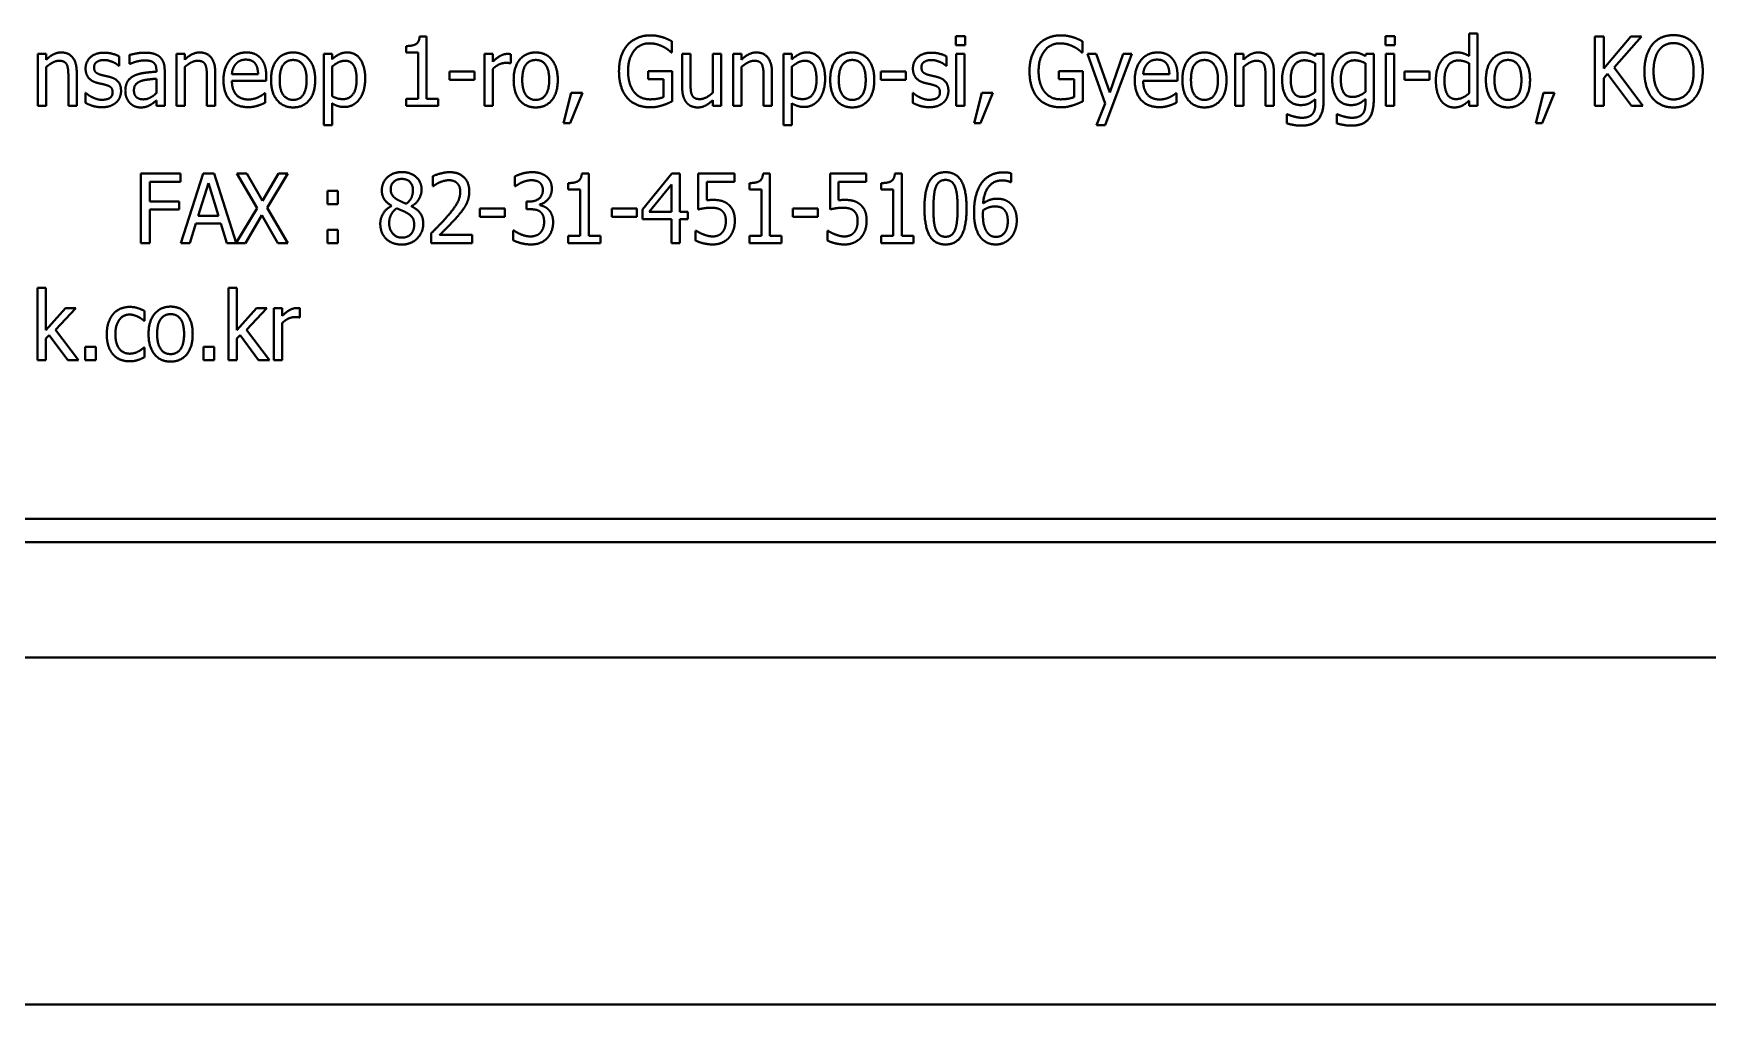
# Model space of a CAD drawing. Header units: millimetres. Extents: x 9486 to 14955, y -5687 to 1872.
# Drawn here: x 12557.5 to 12629.9, y -4830.3 to -4788.3 of the extents above; entities that cross this region are included whole.
import ezdxf

# ---------------------------------------------------------------- set-up
doc = ezdxf.new("R2010")
doc.units = ezdxf.units.MM
doc.layers.add('가시적인 것(ISO)', color=3, linetype='Continuous', lineweight=40)

# ---------------------------------------------------------------- blocks, each defined once
blk = doc.blocks.new('A$C74B527A4')
at = {"layer": '가시적인 것(ISO)'}
for p, q in [((-6.004, -513.832), (-5.707, -513.832)), ((-5.707, -513.832), (-5.707, -516.535)), ((4.907, -514.046), (4.907, -514.527)), ((17.186, -514.216), (17.186, -513.822)), ((17.186, -513.822), (17.595, -513.822)), ((17.595, -513.822), (17.595, -514.216)), ((22.664, -514.046), (22.664, -514.527)), ((35.767, -514.216), (35.767, -513.822)), ((35.767, -513.822), (36.176, -513.822)), ((36.176, -513.822), (36.176, -514.216)), ((39.385, -514.68), (39.385, -513.708)), ((39.385, -513.708), (39.745, -513.708)), ((39.745, -513.708), (39.745, -516.841)), ((44.833, -516.841), (44.833, -513.841)), ((44.833, -513.841), (45.212, -513.841)), ((45.212, -515.222), (46.379, -513.841)), ((45.212, -513.841), (45.212, -515.222)), ((46.841, -513.841), (45.662, -515.181)), ((46.379, -513.841), (46.841, -513.841)), ((-22.519, -514.59), (-22.159, -514.59)), ((-22.519, -516.841), (-22.519, -514.59)), ((-22.159, -514.59), (-22.159, -514.841)), ((-18.998, -514.7), (-18.998, -515.106)), ((-18.561, -515.025), (-18.561, -514.639)), ((-16.528, -514.59), (-16.169, -514.59)), ((-16.528, -516.841), (-16.528, -514.59)), ((-16.169, -514.59), (-16.169, -514.841)), ((-10.154, -514.59), (-9.794, -514.59)), ((-10.154, -517.67), (-10.154, -514.59)), ((-9.794, -514.59), (-9.794, -514.826)), ((-6.592, -514.525), (-6.592, -514.25)), ((-6.075, -514.525), (-6.592, -514.525)), ((-6.075, -516.535), (-6.075, -514.525)), ((-3.201, -514.59), (-2.841, -514.59)), ((-3.201, -516.841), (-3.201, -514.59)), ((-2.841, -514.59), (-2.841, -514.926)), ((-2.068, -514.602), (-2.068, -514.996)), ((4.907, -514.527), (4.875, -514.527)), ((5.352, -516.051), (5.352, -514.59)), ((5.352, -514.59), (5.712, -514.59)), ((5.712, -514.59), (5.712, -515.874)), ((6.672, -516.273), (6.672, -514.59)), ((6.672, -514.59), (7.032, -514.59)), ((7.032, -514.59), (7.032, -516.841)), ((7.552, -516.841), (7.552, -514.59)), ((7.552, -514.59), (7.912, -514.59)), ((7.912, -514.59), (7.912, -514.841)), ((9.737, -517.67), (9.737, -514.59)), ((9.737, -514.59), (10.097, -514.59)), ((10.097, -514.59), (10.097, -514.826)), ((16.788, -514.7), (16.788, -515.106)), ((17.595, -514.216), (17.186, -514.216)), ((17.208, -516.841), (17.208, -514.59)), ((17.208, -514.59), (17.568, -514.59)), ((17.568, -514.59), (17.568, -516.841)), ((22.664, -514.527), (22.632, -514.527)), ((23.651, -516.73), (22.875, -514.59)), ((22.875, -514.59), (23.264, -514.59)), ((23.264, -514.59), (23.845, -516.256)), ((24.803, -514.59), (23.653, -517.67)), ((23.845, -516.256), (24.426, -514.59)), ((24.426, -514.59), (24.803, -514.59)), ((29.264, -516.841), (29.264, -514.59)), ((29.264, -514.59), (29.624, -514.59)), ((29.624, -514.59), (29.624, -514.841)), ((32.736, -514.685), (32.758, -514.59)), ((32.758, -514.59), (33.096, -514.59)), ((33.096, -514.59), (33.096, -516.584)), ((34.902, -514.685), (34.924, -514.59)), ((34.924, -514.59), (35.262, -514.59)), ((35.262, -514.59), (35.262, -516.584)), ((36.176, -514.216), (35.767, -514.216)), ((35.789, -516.841), (35.789, -514.59)), ((35.789, -514.59), (36.149, -514.59)), ((36.149, -514.59), (36.149, -516.841)), ((-22.159, -515.159), (-22.159, -516.841)), ((-20.839, -515.38), (-20.839, -516.841)), ((-18.998, -515.106), (-19.018, -515.106)), ((-18.539, -515.025), (-18.561, -515.025)), ((-17.394, -515.361), (-17.394, -515.288)), ((-17.034, -515.303), (-17.034, -516.841)), ((-16.169, -515.159), (-16.169, -516.841)), ((-14.848, -515.38), (-14.848, -516.841)), ((-14.126, -515.465), (-12.994, -515.465)), ((-12.643, -515.548), (-12.643, -515.755)), ((-9.794, -515.142), (-9.794, -516.421)), ((-4.711, -515.711), (-4.711, -515.346)), ((-4.711, -515.346), (-3.631, -515.346)), ((-3.631, -515.346), (-3.631, -515.711)), ((-2.841, -515.244), (-2.841, -516.841)), ((-2.068, -514.996), (-2.088, -514.996)), ((3.886, -515.682), (3.886, -515.332)), ((3.886, -515.332), (4.919, -515.332)), ((4.919, -515.332), (4.919, -516.642)), ((7.912, -515.159), (7.912, -516.841)), ((9.232, -515.38), (9.232, -516.841)), ((10.097, -515.142), (10.097, -516.421)), ((13.943, -515.711), (13.943, -515.346)), ((13.943, -515.346), (15.023, -515.346)), ((15.023, -515.346), (15.023, -515.711)), ((16.788, -515.106), (16.768, -515.106)), ((21.643, -515.682), (21.643, -515.332)), ((21.643, -515.332), (22.676, -515.332)), ((22.676, -515.332), (22.676, -516.642)), ((25.292, -515.465), (26.425, -515.465)), ((26.775, -515.548), (26.775, -515.755)), ((29.624, -515.159), (29.624, -516.841)), ((30.944, -515.38), (30.944, -516.841)), ((32.736, -516.231), (32.736, -514.994)), ((34.902, -516.231), (34.902, -514.994)), ((36.589, -515.711), (36.589, -515.346)), ((36.589, -515.346), (37.669, -515.346)), ((37.669, -515.346), (37.669, -515.711)), ((39.385, -516.294), (39.385, -514.994)), ((45.38, -515.446), (45.212, -515.643)), ((46.418, -516.841), (45.38, -515.446)), ((45.662, -515.181), (46.909, -516.841)), ((-21.199, -516.841), (-21.199, -515.558)), ((-20.464, -516.705), (-20.464, -516.28)), ((-20.464, -516.28), (-20.445, -516.28)), ((-17.394, -516.287), (-17.394, -515.662)), ((-15.208, -516.841), (-15.208, -515.558)), ((-12.643, -515.755), (-14.126, -515.755)), ((-3.631, -515.711), (-4.711, -515.711)), ((0.22, -517.588), (0.555, -516.268)), ((1.034, -516.268), (0.499, -517.588)), ((0.555, -516.268), (1.034, -516.268)), ((4.545, -515.682), (3.886, -515.682)), ((4.545, -516.457), (4.545, -515.682)), ((8.872, -516.841), (8.872, -515.558)), ((15.023, -515.711), (13.943, -515.711)), ((15.322, -516.705), (15.322, -516.28)), ((15.322, -516.28), (15.341, -516.28)), ((17.977, -517.588), (18.312, -516.268)), ((18.791, -516.268), (18.256, -517.588)), ((18.312, -516.268), (18.791, -516.268)), ((22.301, -515.682), (21.643, -515.682)), ((22.301, -516.457), (22.301, -515.682)), ((26.775, -515.755), (25.292, -515.755)), ((30.584, -516.841), (30.584, -515.558)), ((37.669, -515.711), (36.589, -515.711)), ((42.273, -517.588), (42.609, -516.268)), ((43.088, -516.268), (42.553, -517.588)), ((42.609, -516.268), (43.088, -516.268)), ((45.212, -515.643), (45.212, -516.841)), ((-22.159, -516.841), (-22.519, -516.841)), ((-20.839, -516.841), (-21.199, -516.841)), ((-17.394, -516.841), (-17.394, -516.603)), ((-17.034, -516.841), (-17.394, -516.841)), ((-16.169, -516.841), (-16.528, -516.841)), ((-14.848, -516.841), (-15.208, -516.841)), ((-12.707, -516.29), (-12.685, -516.29)), ((-12.685, -516.29), (-12.685, -516.703)), ((-9.794, -516.727), (-9.794, -517.67)), ((-6.592, -516.841), (-6.592, -516.535)), ((-6.592, -516.535), (-6.075, -516.535)), ((-5.202, -516.841), (-6.592, -516.841)), ((-5.707, -516.535), (-5.202, -516.535)), ((-5.202, -516.535), (-5.202, -516.841)), ((-2.841, -516.841), (-3.201, -516.841)), ((6.672, -516.841), (6.672, -516.593)), ((7.032, -516.841), (6.672, -516.841)), ((7.912, -516.841), (7.552, -516.841)), ((9.232, -516.841), (8.872, -516.841)), ((10.097, -516.727), (10.097, -517.67)), ((17.568, -516.841), (17.208, -516.841)), ((23.269, -517.67), (23.651, -516.73)), ((26.712, -516.29), (26.733, -516.29)), ((26.733, -516.29), (26.733, -516.703)), ((29.624, -516.841), (29.264, -516.841)), ((30.944, -516.841), (30.584, -516.841)), ((32.736, -516.739), (32.736, -516.542)), ((34.902, -516.739), (34.902, -516.542)), ((36.149, -516.841), (35.789, -516.841)), ((39.385, -516.841), (39.385, -516.613)), ((39.745, -516.841), (39.385, -516.841)), ((45.212, -516.841), (44.833, -516.841)), ((46.909, -516.841), (46.418, -516.841)), ((-9.794, -517.67), (-10.154, -517.67)), ((0.499, -517.588), (0.22, -517.588)), ((10.097, -517.67), (9.737, -517.67)), ((18.256, -517.588), (17.977, -517.588)), ((23.653, -517.67), (23.269, -517.67)), ((31.506, -517.595), (31.506, -517.201)), ((31.506, -517.201), (31.525, -517.201)), ((33.672, -517.595), (33.672, -517.201)), ((33.672, -517.201), (33.691, -517.201)), ((42.553, -517.588), (42.273, -517.588)), ((-18.062, -522.768), (-18.062, -519.768)), ((-18.062, -519.768), (-16.356, -519.768)), ((-16.356, -519.768), (-16.356, -520.123)), ((-16.329, -522.768), (-15.369, -519.768)), ((-15.369, -519.768), (-14.9, -519.768)), ((-14.9, -519.768), (-13.942, -522.76)), ((-13.037, -521.268), (-13.92, -519.768)), ((-13.92, -519.768), (-13.487, -519.768)), ((-13.487, -519.768), (-12.806, -520.947)), ((-12.806, -520.947), (-12.111, -519.768)), ((-11.703, -519.768), (-12.595, -521.249)), ((-12.111, -519.768), (-11.703, -519.768)), ((-5.442, -520.313), (-5.442, -519.885)), ((-1.886, -520.315), (-1.886, -519.89)), ((1.01, -519.758), (1.306, -519.758)), ((1.306, -519.758), (1.306, -522.462)), ((3.628, -521.314), (4.902, -519.768)), ((4.902, -519.768), (5.254, -519.768)), ((5.254, -519.768), (5.254, -521.414)), ((6.047, -521.314), (6.047, -519.768)), ((6.047, -519.768), (7.61, -519.768)), ((7.61, -519.768), (7.61, -520.121)), ((8.85, -519.758), (9.147, -519.758)), ((9.147, -519.758), (9.147, -522.462)), ((11.748, -521.314), (11.748, -519.768)), ((11.748, -519.768), (13.311, -519.768)), ((13.311, -519.768), (13.311, -520.121)), ((14.551, -519.758), (14.848, -519.758)), ((14.848, -519.758), (14.848, -522.462)), ((19.574, -519.753), (19.574, -520.14)), ((-16.356, -520.123), (-17.683, -520.123)), ((-17.683, -520.123), (-17.683, -520.969)), ((-15.145, -520.176), (-15.583, -521.589)), ((-14.705, -521.589), (-15.145, -520.176)), ((-9.996, -521.091), (-9.996, -520.517)), ((-9.996, -520.517), (-9.539, -520.517)), ((-9.539, -520.517), (-9.539, -521.091)), ((-5.421, -520.313), (-5.442, -520.313)), ((-1.864, -520.315), (-1.886, -520.315)), ((0.421, -520.451), (0.421, -520.176)), ((0.939, -520.451), (0.421, -520.451)), ((0.939, -522.462), (0.939, -520.451)), ((4.887, -520.242), (3.927, -521.414)), ((4.887, -521.414), (4.887, -520.242)), ((7.61, -520.121), (6.414, -520.121)), ((6.414, -520.121), (6.414, -520.92)), ((8.262, -520.451), (8.262, -520.176)), ((8.78, -520.451), (8.262, -520.451)), ((8.78, -522.462), (8.78, -520.451)), ((13.311, -520.121), (12.115, -520.121)), ((12.115, -520.121), (12.115, -520.92)), ((13.963, -520.451), (13.963, -520.176)), ((14.481, -520.451), (13.963, -520.451)), ((14.481, -522.462), (14.481, -520.451)), ((19.574, -520.14), (19.557, -520.14)), ((-17.683, -520.969), (-16.412, -520.969)), ((-16.412, -521.324), (-17.683, -521.324)), ((-17.683, -521.324), (-17.683, -522.768)), ((-16.412, -520.969), (-16.412, -521.324)), ((-13.942, -522.76), (-13.037, -521.268)), ((-12.595, -521.249), (-11.703, -522.768)), ((-9.539, -521.091), (-9.996, -521.091)), ((-7.227, -521.166), (-7.227, -521.154)), ((-6.357, -521.171), (-6.357, -521.183)), ((-3.398, -521.638), (-3.398, -521.273)), ((-3.398, -521.273), (-2.318, -521.273)), ((-2.318, -521.273), (-2.318, -521.638)), ((-1.382, -521.307), (-1.382, -520.974)), ((-1.382, -520.974), (-1.256, -520.974)), ((-1.22, -521.307), (-1.382, -521.307)), ((-0.814, -521.1), (-0.814, -521.129)), ((2.303, -521.638), (2.303, -521.273)), ((2.303, -521.273), (3.382, -521.273)), ((3.382, -521.273), (3.382, -521.638)), ((3.628, -521.737), (3.628, -521.314)), ((10.143, -521.638), (10.143, -521.273)), ((10.143, -521.273), (11.223, -521.273)), ((11.223, -521.273), (11.223, -521.638)), ((-15.687, -521.929), (-15.945, -522.768)), ((-14.598, -521.929), (-15.687, -521.929)), ((-15.583, -521.589), (-14.705, -521.589)), ((-14.34, -522.768), (-14.598, -521.929)), ((-12.831, -521.57), (-13.538, -522.768)), ((-12.135, -522.768), (-12.831, -521.57)), ((-2.318, -521.638), (-3.398, -521.638)), ((3.382, -521.638), (2.303, -521.638)), ((4.887, -521.737), (3.628, -521.737)), ((3.927, -521.414), (4.887, -521.414)), ((4.887, -522.768), (4.887, -521.737)), ((5.254, -521.414), (5.592, -521.414)), ((5.592, -521.737), (5.254, -521.737)), ((5.254, -521.737), (5.254, -522.768)), ((5.592, -521.414), (5.592, -521.737)), ((11.223, -521.638), (10.143, -521.638)), ((-17.683, -522.768), (-18.062, -522.768)), ((-15.945, -522.768), (-16.329, -522.768)), ((-13.538, -522.768), (-14.34, -522.768)), ((-11.703, -522.768), (-12.135, -522.768)), ((-9.996, -522.768), (-9.996, -522.194)), ((-9.996, -522.194), (-9.539, -522.194)), ((-9.539, -522.768), (-9.996, -522.768)), ((-9.539, -522.194), (-9.539, -522.768)), ((-5.501, -522.768), (-5.501, -522.343)), ((-3.741, -522.768), (-5.501, -522.768)), ((-5.143, -522.42), (-3.741, -522.42)), ((-3.741, -522.42), (-3.741, -522.768)), ((-1.964, -522.221), (-1.937, -522.221)), ((-1.964, -522.647), (-1.964, -522.221)), ((0.421, -522.768), (0.421, -522.462)), ((0.421, -522.462), (0.939, -522.462)), ((1.812, -522.768), (0.421, -522.768)), ((1.306, -522.462), (1.812, -522.462)), ((1.812, -522.462), (1.812, -522.768)), ((5.254, -522.768), (4.887, -522.768)), ((5.93, -522.661), (5.93, -522.236)), ((5.93, -522.236), (5.957, -522.236)), ((8.262, -522.768), (8.262, -522.462)), ((8.262, -522.462), (8.78, -522.462)), ((9.652, -522.768), (8.262, -522.768)), ((9.147, -522.462), (9.652, -522.462)), ((9.652, -522.462), (9.652, -522.768)), ((11.631, -522.661), (11.631, -522.236)), ((11.631, -522.236), (11.658, -522.236)), ((13.963, -522.768), (13.963, -522.462)), ((13.963, -522.462), (14.481, -522.462)), ((15.353, -522.768), (13.963, -522.768)), ((14.848, -522.462), (15.353, -522.462)), ((15.353, -522.462), (15.353, -522.768)), ((-22.528, -527.834), (-22.528, -524.7)), ((-22.528, -524.7), (-22.169, -524.7)), ((-22.169, -524.7), (-22.169, -526.533)), ((-14.267, -527.834), (-14.267, -524.7)), ((-14.267, -524.7), (-13.908, -524.7)), ((-13.908, -524.7), (-13.908, -526.533)), ((-22.169, -526.533), (-21.323, -525.582)), ((-20.875, -525.582), (-21.753, -526.523)), ((-21.323, -525.582), (-20.875, -525.582)), ((-13.908, -526.533), (-13.062, -525.582)), ((-12.614, -525.582), (-13.492, -526.523)), ((-13.062, -525.582), (-12.614, -525.582)), ((-12.315, -527.834), (-12.315, -525.582)), ((-12.315, -525.582), (-11.955, -525.582)), ((-11.955, -525.582), (-11.955, -525.918)), ((-11.182, -525.595), (-11.182, -525.988)), ((-17.909, -526.129), (-17.931, -526.129)), ((-17.909, -525.704), (-17.909, -526.129)), ((-11.955, -526.236), (-11.955, -527.834)), ((-11.182, -525.988), (-11.202, -525.988)), ((-22.028, -526.747), (-22.169, -526.893)), ((-22.169, -526.893), (-22.169, -527.834)), ((-21.23, -527.834), (-22.028, -526.747)), ((-21.753, -526.523), (-20.756, -527.834)), ((-13.767, -526.747), (-13.908, -526.893)), ((-13.908, -526.893), (-13.908, -527.834)), ((-12.969, -527.834), (-13.767, -526.747)), ((-13.492, -526.523), (-12.495, -527.834)), ((-22.169, -527.834), (-22.528, -527.834)), ((-20.756, -527.834), (-21.23, -527.834)), ((-20.472, -527.834), (-20.472, -527.26)), ((-20.472, -527.26), (-20.015, -527.26)), ((-20.015, -527.834), (-20.472, -527.834)), ((-20.015, -527.26), (-20.015, -527.834)), ((-17.931, -527.282), (-17.909, -527.282)), ((-17.909, -527.282), (-17.909, -527.707)), ((-15.349, -527.834), (-15.349, -527.26)), ((-15.349, -527.26), (-14.892, -527.26)), ((-14.892, -527.834), (-15.349, -527.834)), ((-14.892, -527.26), (-14.892, -527.834)), ((-13.908, -527.834), (-14.267, -527.834)), ((-12.495, -527.834), (-12.969, -527.834)), ((-11.955, -527.834), (-12.315, -527.834)), ((69.084, -534.7), (-69.084, -534.7)), ((-70, -535.7), (70, -535.7)), ((80, -540.7), (-80, -540.7)), ((200, -555.7), (-200, -555.7))]:
    blk.add_line(p, q, dxfattribs=at)
for points in [[(-6.592, -514.25), (-6.298, -514.25), (-6.021, -514.075), (-6.004, -513.832)], [(2.989, -514.199), (3.164, -514.002), (3.672, -513.788), (3.976, -513.788)], [(3.976, -513.788), (4.119, -513.788), (4.382, -513.832), (4.503, -513.871)], [(4.503, -513.871), (4.598, -513.9), (4.834, -514.007), (4.907, -514.046)], [(20.746, -514.199), (20.921, -514.002), (21.429, -513.788), (21.733, -513.788)], [(21.733, -513.788), (21.876, -513.788), (22.139, -513.832), (22.26, -513.871)], [(22.26, -513.871), (22.355, -513.9), (22.591, -514.007), (22.664, -514.046)], [(47.315, -514.184), (47.481, -513.985), (47.945, -513.778), (48.232, -513.778)], [(48.232, -513.778), (48.524, -513.778), (48.99, -513.992), (49.151, -514.184)], [(-22.159, -514.841), (-21.998, -514.687), (-21.685, -514.527), (-21.51, -514.527)], [(-21.51, -514.527), (-21.194, -514.527), (-20.839, -514.965), (-20.839, -515.38)], [(-20.455, -515.222), (-20.455, -514.918), (-20.019, -514.537), (-19.657, -514.537)], [(-19.657, -514.537), (-19.48, -514.537), (-19.12, -514.629), (-18.998, -514.7)], [(-18.561, -514.639), (-18.461, -514.61), (-18.089, -514.537), (-17.909, -514.537)], [(-17.909, -514.537), (-17.688, -514.537), (-17.387, -514.61), (-17.265, -514.704)], [(-17.265, -514.704), (-17.148, -514.797), (-17.034, -515.091), (-17.034, -515.303)], [(-16.169, -514.841), (-16.008, -514.687), (-15.694, -514.527), (-15.519, -514.527)], [(-15.519, -514.527), (-15.203, -514.527), (-14.848, -514.965), (-14.848, -515.38)], [(-14.491, -515.728), (-14.491, -515.179), (-13.944, -514.527), (-13.502, -514.527)], [(-13.502, -514.527), (-13.302, -514.527), (-12.996, -514.649), (-12.882, -514.777)], [(-12.882, -514.777), (-12.765, -514.906), (-12.643, -515.278), (-12.643, -515.548)], [(-12.432, -515.716), (-12.432, -515.152), (-11.907, -514.527), (-11.476, -514.527)], [(-11.476, -514.527), (-11.044, -514.527), (-10.523, -515.149), (-10.523, -515.716)], [(-9.794, -514.826), (-9.66, -514.697), (-9.332, -514.527), (-9.14, -514.527)], [(-9.14, -514.527), (-8.771, -514.527), (-8.36, -515.14), (-8.36, -515.655)], [(-2.841, -514.926), (-2.644, -514.741), (-2.35, -514.59), (-2.214, -514.59)], [(-2.214, -514.59), (-2.158, -514.59), (-2.102, -514.595), (-2.068, -514.602)], [(-1.939, -515.716), (-1.939, -515.152), (-1.414, -514.527), (-0.984, -514.527)], [(-0.984, -514.527), (-0.551, -514.527), (-0.031, -515.149), (-0.031, -515.716)], [(2.617, -515.339), (2.617, -514.977), (2.809, -514.403), (2.989, -514.199)], [(3.93, -514.133), (3.519, -514.133), (3.011, -514.785), (3.011, -515.327)], [(4.515, -514.274), (4.399, -514.213), (4.102, -514.133), (3.93, -514.133)], [(4.875, -514.527), (4.805, -514.461), (4.652, -514.342), (4.515, -514.274)], [(7.912, -514.841), (8.072, -514.687), (8.386, -514.527), (8.561, -514.527)], [(8.561, -514.527), (8.877, -514.527), (9.232, -514.965), (9.232, -515.38)], [(10.097, -514.826), (10.231, -514.697), (10.559, -514.527), (10.751, -514.527)], [(10.751, -514.527), (11.121, -514.527), (11.532, -515.14), (11.532, -515.655)], [(11.753, -515.716), (11.753, -515.152), (12.278, -514.527), (12.708, -514.527)], [(12.708, -514.527), (13.141, -514.527), (13.661, -515.149), (13.661, -515.716)], [(15.331, -515.222), (15.331, -514.918), (15.767, -514.537), (16.129, -514.537)], [(16.129, -514.537), (16.306, -514.537), (16.666, -514.629), (16.788, -514.7)], [(20.374, -515.339), (20.374, -514.977), (20.566, -514.403), (20.746, -514.199)], [(21.686, -514.133), (21.276, -514.133), (20.767, -514.785), (20.767, -515.327)], [(22.272, -514.274), (22.156, -514.213), (21.859, -514.133), (21.686, -514.133)], [(22.632, -514.527), (22.562, -514.461), (22.408, -514.342), (22.272, -514.274)], [(24.927, -515.728), (24.927, -515.179), (25.474, -514.527), (25.917, -514.527)], [(25.917, -514.527), (26.116, -514.527), (26.422, -514.649), (26.536, -514.777)], [(26.536, -514.777), (26.653, -514.906), (26.775, -515.278), (26.775, -515.548)], [(26.986, -515.716), (26.986, -515.152), (27.511, -514.527), (27.942, -514.527)], [(27.942, -514.527), (28.374, -514.527), (28.895, -515.149), (28.895, -515.716)], [(29.624, -514.841), (29.784, -514.687), (30.098, -514.527), (30.273, -514.527)], [(30.273, -514.527), (30.589, -514.527), (30.944, -514.965), (30.944, -515.38)], [(31.301, -515.694), (31.301, -515.414), (31.45, -514.982), (31.576, -514.828)], [(31.576, -514.828), (31.698, -514.685), (32.028, -514.527), (32.203, -514.527)], [(32.203, -514.527), (32.371, -514.527), (32.614, -514.61), (32.736, -514.685)], [(33.468, -515.694), (33.468, -515.414), (33.616, -514.982), (33.742, -514.828)], [(33.742, -514.828), (33.864, -514.685), (34.194, -514.527), (34.37, -514.527)], [(34.37, -514.527), (34.537, -514.527), (34.78, -514.61), (34.902, -514.685)], [(38.225, -514.841), (38.342, -514.695), (38.673, -514.527), (38.855, -514.527)], [(38.855, -514.527), (39.015, -514.527), (39.254, -514.602), (39.385, -514.68)], [(40.114, -515.716), (40.114, -515.152), (40.639, -514.527), (41.07, -514.527)], [(41.07, -514.527), (41.502, -514.527), (42.023, -515.149), (42.023, -515.716)], [(46.972, -515.341), (46.972, -514.965), (47.15, -514.391), (47.315, -514.184)], [(47.6, -514.435), (47.488, -514.588), (47.366, -515.05), (47.366, -515.341)], [(48.234, -514.123), (48.028, -514.123), (47.719, -514.274), (47.6, -514.435)], [(48.866, -514.435), (48.752, -514.279), (48.434, -514.123), (48.234, -514.123)], [(49.1, -515.341), (49.1, -515.045), (48.978, -514.585), (48.866, -514.435)], [(49.151, -514.184), (49.314, -514.384), (49.494, -514.967), (49.494, -515.341)], [(-21.605, -514.887), (-21.738, -514.887), (-22.023, -515.038), (-22.159, -515.159)], [(-21.267, -515.055), (-21.31, -514.969), (-21.468, -514.887), (-21.605, -514.887)], [(-21.199, -515.558), (-21.199, -515.402), (-21.228, -515.135), (-21.267, -515.055)], [(-19.988, -515.832), (-20.233, -515.757), (-20.455, -515.446), (-20.455, -515.222)], [(-19.665, -514.855), (-19.842, -514.855), (-20.088, -515.013), (-20.088, -515.171)], [(-20.088, -515.171), (-20.088, -515.315), (-19.942, -515.453), (-19.781, -515.497)], [(-19.781, -515.497), (-19.701, -515.519), (-19.504, -515.563), (-19.397, -515.589)], [(-19.018, -515.106), (-19.154, -514.989), (-19.494, -514.855), (-19.665, -514.855)], [(-18.736, -516.19), (-18.736, -515.956), (-18.549, -515.626), (-18.347, -515.531)], [(-17.912, -514.872), (-18.036, -514.872), (-18.371, -514.95), (-18.539, -515.025)], [(-18.347, -515.531), (-18.167, -515.444), (-17.676, -515.378), (-17.394, -515.361)], [(-17.54, -514.948), (-17.608, -514.901), (-17.807, -514.872), (-17.912, -514.872)], [(-17.394, -515.288), (-17.394, -515.157), (-17.469, -514.994), (-17.54, -514.948)], [(-15.614, -514.887), (-15.748, -514.887), (-16.032, -515.038), (-16.169, -515.159)], [(-15.276, -515.055), (-15.32, -514.969), (-15.478, -514.887), (-15.614, -514.887)], [(-15.208, -515.558), (-15.208, -515.402), (-15.237, -515.135), (-15.276, -515.055)], [(-13.949, -515.016), (-14.032, -515.106), (-14.114, -515.322), (-14.126, -515.465)], [(-13.523, -514.838), (-13.667, -514.838), (-13.869, -514.928), (-13.949, -515.016)], [(-13.115, -515.013), (-13.178, -514.928), (-13.378, -514.838), (-13.523, -514.838)], [(-12.994, -515.465), (-12.998, -515.312), (-13.059, -515.089), (-13.115, -515.013)], [(-11.476, -514.853), (-11.756, -514.853), (-12.06, -515.278), (-12.06, -515.716)], [(-10.895, -515.716), (-10.895, -515.278), (-11.197, -514.853), (-11.476, -514.853)], [(-9.228, -514.887), (-9.381, -514.887), (-9.665, -515.03), (-9.794, -515.142)], [(-8.732, -515.699), (-8.732, -515.312), (-8.965, -514.887), (-9.228, -514.887)], [(-2.28, -514.979), (-2.425, -514.979), (-2.712, -515.113), (-2.841, -515.244)], [(-2.088, -514.996), (-2.126, -514.984), (-2.216, -514.979), (-2.28, -514.979)], [(-0.984, -514.853), (-1.263, -514.853), (-1.567, -515.278), (-1.567, -515.716)], [(-0.403, -515.716), (-0.403, -515.278), (-0.704, -514.853), (-0.984, -514.853)], [(2.989, -516.508), (2.809, -516.309), (2.617, -515.721), (2.617, -515.339)], [(3.011, -515.327), (3.011, -515.628), (3.144, -516.08), (3.271, -516.236)], [(8.466, -514.887), (8.332, -514.887), (8.048, -515.038), (7.912, -515.159)], [(8.804, -515.055), (8.76, -514.969), (8.602, -514.887), (8.466, -514.887)], [(8.872, -515.558), (8.872, -515.402), (8.843, -515.135), (8.804, -515.055)], [(10.664, -514.887), (10.511, -514.887), (10.226, -515.03), (10.097, -515.142)], [(11.16, -515.699), (11.16, -515.312), (10.926, -514.887), (10.664, -514.887)], [(12.708, -514.853), (12.429, -514.853), (12.125, -515.278), (12.125, -515.716)], [(13.289, -515.716), (13.289, -515.278), (12.988, -514.853), (12.708, -514.853)], [(15.798, -515.832), (15.553, -515.757), (15.331, -515.446), (15.331, -515.222)], [(16.122, -514.855), (15.944, -514.855), (15.699, -515.013), (15.699, -515.171)], [(15.699, -515.171), (15.699, -515.315), (15.844, -515.453), (16.005, -515.497)], [(16.005, -515.497), (16.085, -515.519), (16.282, -515.563), (16.389, -515.589)], [(16.768, -515.106), (16.632, -514.989), (16.292, -514.855), (16.122, -514.855)], [(20.746, -516.508), (20.566, -516.309), (20.374, -515.721), (20.374, -515.339)], [(20.767, -515.327), (20.767, -515.628), (20.901, -516.08), (21.028, -516.236)], [(25.469, -515.016), (25.387, -515.106), (25.304, -515.322), (25.292, -515.465)], [(25.895, -514.838), (25.751, -514.838), (25.549, -514.928), (25.469, -515.016)], [(26.303, -515.013), (26.24, -514.928), (26.041, -514.838), (25.895, -514.838)], [(26.425, -515.465), (26.42, -515.312), (26.359, -515.089), (26.303, -515.013)], [(27.942, -514.853), (27.662, -514.853), (27.358, -515.278), (27.358, -515.716)], [(28.523, -515.716), (28.523, -515.278), (28.221, -514.853), (27.942, -514.853)], [(30.178, -514.887), (30.045, -514.887), (29.76, -515.038), (29.624, -515.159)], [(30.516, -515.055), (30.472, -514.969), (30.314, -514.887), (30.178, -514.887)], [(30.584, -515.558), (30.584, -515.402), (30.555, -515.135), (30.516, -515.055)], [(32.262, -514.867), (31.987, -514.867), (31.673, -515.29), (31.673, -515.687)], [(32.736, -514.994), (32.602, -514.926), (32.374, -514.867), (32.262, -514.867)], [(34.428, -514.867), (34.153, -514.867), (33.84, -515.29), (33.84, -515.687)], [(34.902, -514.994), (34.768, -514.926), (34.54, -514.867), (34.428, -514.867)], [(37.951, -515.733), (37.951, -515.436), (38.096, -515.003), (38.225, -514.841)], [(38.913, -514.875), (38.636, -514.875), (38.323, -515.312), (38.323, -515.726)], [(39.385, -514.994), (39.251, -514.926), (39.037, -514.875), (38.913, -514.875)], [(41.07, -514.853), (40.79, -514.853), (40.486, -515.278), (40.486, -515.716)], [(41.651, -515.716), (41.651, -515.278), (41.349, -514.853), (41.07, -514.853)], [(47.313, -516.496), (47.147, -516.297), (46.972, -515.711), (46.972, -515.341)], [(47.366, -515.341), (47.366, -515.932), (47.838, -516.559), (48.234, -516.559)], [(48.234, -516.559), (48.63, -516.559), (49.1, -515.932), (49.1, -515.341)], [(49.494, -515.341), (49.494, -515.706), (49.318, -516.297), (49.151, -516.496)], [(-20.445, -516.28), (-20.399, -516.319), (-20.275, -516.411), (-20.173, -516.462)], [(-19.604, -515.925), (-19.672, -515.905), (-19.895, -515.859), (-19.988, -515.832)], [(-19.288, -516.243), (-19.288, -516.107), (-19.426, -515.971), (-19.604, -515.925)], [(-19.414, -516.501), (-19.346, -516.455), (-19.288, -516.35), (-19.288, -516.243)], [(-19.397, -515.589), (-19.159, -515.653), (-18.921, -515.942), (-18.921, -516.192)], [(-18.921, -516.192), (-18.921, -516.338), (-19.03, -516.596), (-19.135, -516.691)], [(-18.546, -516.705), (-18.634, -516.613), (-18.736, -516.341), (-18.736, -516.19)], [(-18.033, -515.755), (-18.177, -515.801), (-18.364, -515.993), (-18.364, -516.163)], [(-18.364, -516.163), (-18.364, -516.358), (-18.157, -516.555), (-17.958, -516.555)], [(-17.394, -515.662), (-17.523, -515.674), (-17.914, -515.716), (-18.033, -515.755)], [(-13.417, -516.892), (-13.927, -516.892), (-14.491, -516.287), (-14.491, -515.728)], [(-14.126, -515.755), (-14.126, -516.146), (-13.752, -516.562), (-13.419, -516.562)], [(-11.476, -516.905), (-11.921, -516.905), (-12.432, -516.265), (-12.432, -515.716)], [(-12.06, -515.716), (-12.06, -516.141), (-11.756, -516.579), (-11.476, -516.579)], [(-10.523, -515.716), (-10.523, -516.285), (-11.044, -516.905), (-11.476, -516.905)], [(-11.476, -516.579), (-11.199, -516.579), (-10.895, -516.149), (-10.895, -515.716)], [(-9.323, -516.545), (-9.043, -516.545), (-8.732, -516.112), (-8.732, -515.699)], [(-8.36, -515.655), (-8.36, -516.219), (-8.87, -516.885), (-9.262, -516.885)], [(-0.984, -516.905), (-1.429, -516.905), (-1.939, -516.265), (-1.939, -515.716)], [(-1.567, -515.716), (-1.567, -516.141), (-1.263, -516.579), (-0.984, -516.579)], [(-0.031, -515.716), (-0.031, -516.285), (-0.551, -516.905), (-0.984, -516.905)], [(-0.984, -516.579), (-0.707, -516.579), (-0.403, -516.149), (-0.403, -515.716)], [(3.271, -516.236), (3.395, -516.392), (3.74, -516.555), (3.956, -516.555)], [(5.544, -516.703), (5.454, -516.598), (5.352, -516.28), (5.352, -516.051)], [(5.712, -515.874), (5.712, -516.054), (5.736, -516.29), (5.78, -516.377)], [(6.118, -516.545), (6.249, -516.545), (6.548, -516.387), (6.672, -516.273)], [(10.569, -516.545), (10.848, -516.545), (11.16, -516.112), (11.16, -515.699)], [(11.532, -515.655), (11.532, -516.219), (11.021, -516.885), (10.63, -516.885)], [(12.708, -516.905), (12.263, -516.905), (11.753, -516.265), (11.753, -515.716)], [(12.125, -515.716), (12.125, -516.141), (12.429, -516.579), (12.708, -516.579)], [(13.661, -515.716), (13.661, -516.285), (13.141, -516.905), (12.708, -516.905)], [(12.708, -516.579), (12.985, -516.579), (13.289, -516.149), (13.289, -515.716)], [(15.341, -516.28), (15.387, -516.319), (15.511, -516.411), (15.613, -516.462)], [(16.182, -515.925), (16.114, -515.905), (15.891, -515.859), (15.798, -515.832)], [(16.498, -516.243), (16.498, -516.107), (16.36, -515.971), (16.182, -515.925)], [(16.372, -516.501), (16.44, -516.455), (16.498, -516.35), (16.498, -516.243)], [(16.389, -515.589), (16.627, -515.653), (16.865, -515.942), (16.865, -516.192)], [(16.865, -516.192), (16.865, -516.338), (16.756, -516.596), (16.652, -516.691)], [(21.028, -516.236), (21.152, -516.392), (21.497, -516.555), (21.713, -516.555)], [(26.002, -516.892), (25.491, -516.892), (24.927, -516.287), (24.927, -515.728)], [(25.292, -515.755), (25.292, -516.146), (25.666, -516.562), (25.999, -516.562)], [(27.942, -516.905), (27.497, -516.905), (26.986, -516.265), (26.986, -515.716)], [(27.358, -515.716), (27.358, -516.141), (27.662, -516.579), (27.942, -516.579)], [(28.895, -515.716), (28.895, -516.285), (28.374, -516.905), (27.942, -516.905)], [(27.942, -516.579), (28.219, -516.579), (28.523, -516.149), (28.523, -515.716)], [(32.099, -516.803), (31.734, -516.803), (31.301, -516.231), (31.301, -515.694)], [(31.673, -515.687), (31.673, -516.061), (31.912, -516.452), (32.182, -516.452)], [(32.182, -516.452), (32.32, -516.452), (32.617, -516.336), (32.736, -516.231)], [(34.265, -516.803), (33.9, -516.803), (33.468, -516.231), (33.468, -515.694)], [(33.84, -515.687), (33.84, -516.061), (34.078, -516.452), (34.348, -516.452)], [(34.348, -516.452), (34.486, -516.452), (34.783, -516.336), (34.902, -516.231)], [(38.172, -516.603), (38.065, -516.455), (37.951, -516.017), (37.951, -515.733)], [(38.323, -515.726), (38.323, -516.124), (38.563, -516.545), (38.831, -516.545)], [(41.07, -516.905), (40.625, -516.905), (40.114, -516.265), (40.114, -515.716)], [(40.486, -515.716), (40.486, -516.141), (40.79, -516.579), (41.07, -516.579)], [(42.023, -515.716), (42.023, -516.285), (41.502, -516.905), (41.07, -516.905)], [(41.07, -516.579), (41.347, -516.579), (41.651, -516.149), (41.651, -515.716)], [(-19.754, -516.895), (-19.968, -516.895), (-20.343, -516.773), (-20.464, -516.705)], [(-20.173, -516.462), (-20.08, -516.508), (-19.861, -516.576), (-19.742, -516.576)], [(-19.135, -516.691), (-19.249, -516.79), (-19.538, -516.895), (-19.754, -516.895)], [(-19.742, -516.576), (-19.657, -516.576), (-19.46, -516.533), (-19.414, -516.501)], [(-18.087, -516.905), (-18.22, -516.905), (-18.456, -516.8), (-18.546, -516.705)], [(-17.654, -516.795), (-17.749, -516.849), (-17.926, -516.905), (-18.087, -516.905)], [(-17.958, -516.555), (-17.79, -516.555), (-17.513, -516.401), (-17.394, -516.287)], [(-17.394, -516.603), (-17.438, -516.637), (-17.586, -516.759), (-17.654, -516.795)], [(-13.419, -516.562), (-13.302, -516.562), (-13.074, -516.506), (-12.981, -516.462)], [(-13.011, -516.829), (-13.115, -516.861), (-13.285, -516.892), (-13.417, -516.892)], [(-12.685, -516.703), (-12.748, -516.73), (-12.935, -516.807), (-13.011, -516.829)], [(-12.981, -516.462), (-12.884, -516.414), (-12.75, -516.328), (-12.707, -516.29)], [(-9.794, -516.421), (-9.653, -516.491), (-9.451, -516.545), (-9.323, -516.545)], [(-9.262, -516.885), (-9.42, -516.885), (-9.665, -516.807), (-9.794, -516.727)], [(3.971, -516.9), (3.669, -516.9), (3.169, -516.705), (2.989, -516.508)], [(3.956, -516.555), (4.117, -516.555), (4.435, -516.506), (4.545, -516.457)], [(4.498, -516.812), (4.357, -516.856), (4.131, -516.9), (3.971, -516.9)], [(4.919, -516.642), (4.846, -516.676), (4.603, -516.781), (4.498, -516.812)], [(6.023, -516.905), (5.884, -516.905), (5.636, -516.807), (5.544, -516.703)], [(5.78, -516.377), (5.823, -516.465), (5.977, -516.545), (6.118, -516.545)], [(6.672, -516.593), (6.506, -516.747), (6.207, -516.905), (6.023, -516.905)], [(10.097, -516.421), (10.238, -516.491), (10.44, -516.545), (10.569, -516.545)], [(10.63, -516.885), (10.472, -516.885), (10.226, -516.807), (10.097, -516.727)], [(16.032, -516.895), (15.818, -516.895), (15.443, -516.773), (15.322, -516.705)], [(15.613, -516.462), (15.706, -516.508), (15.925, -516.576), (16.044, -516.576)], [(16.652, -516.691), (16.537, -516.79), (16.248, -516.895), (16.032, -516.895)], [(16.044, -516.576), (16.129, -516.576), (16.326, -516.533), (16.372, -516.501)], [(21.728, -516.9), (21.426, -516.9), (20.925, -516.705), (20.746, -516.508)], [(21.713, -516.555), (21.874, -516.555), (22.192, -516.506), (22.301, -516.457)], [(22.255, -516.812), (22.114, -516.856), (21.888, -516.9), (21.728, -516.9)], [(22.676, -516.642), (22.603, -516.676), (22.36, -516.781), (22.255, -516.812)], [(25.999, -516.562), (26.116, -516.562), (26.344, -516.506), (26.437, -516.462)], [(26.408, -516.829), (26.303, -516.861), (26.133, -516.892), (26.002, -516.892)], [(26.733, -516.703), (26.67, -516.73), (26.483, -516.807), (26.408, -516.829)], [(26.437, -516.462), (26.534, -516.414), (26.668, -516.328), (26.712, -516.29)], [(32.736, -516.542), (32.59, -516.676), (32.31, -516.803), (32.099, -516.803)], [(33.096, -516.584), (33.096, -517.157), (32.622, -517.692), (32.133, -517.692)], [(32.624, -517.177), (32.687, -517.094), (32.736, -516.878), (32.736, -516.739)], [(34.902, -516.542), (34.756, -516.676), (34.477, -516.803), (34.265, -516.803)], [(35.262, -516.584), (35.262, -517.157), (34.788, -517.692), (34.299, -517.692)], [(34.79, -517.177), (34.853, -517.094), (34.902, -516.878), (34.902, -516.739)], [(38.746, -516.905), (38.571, -516.905), (38.274, -516.751), (38.172, -516.603)], [(39.096, -516.824), (39.02, -516.863), (38.855, -516.905), (38.746, -516.905)], [(38.831, -516.545), (38.972, -516.545), (39.259, -516.409), (39.385, -516.294)], [(39.385, -516.613), (39.3, -516.686), (39.178, -516.783), (39.096, -516.824)], [(48.232, -516.905), (47.942, -516.905), (47.481, -516.698), (47.313, -516.496)], [(49.151, -516.496), (48.976, -516.705), (48.511, -516.905), (48.232, -516.905)], [(32.133, -517.692), (31.975, -517.692), (31.647, -517.639), (31.506, -517.595)], [(31.525, -517.201), (31.562, -517.218), (31.703, -517.272), (31.793, -517.294)], [(31.793, -517.294), (31.892, -517.32), (32.062, -517.352), (32.162, -517.352)], [(32.162, -517.352), (32.327, -517.352), (32.558, -517.26), (32.624, -517.177)], [(34.299, -517.692), (34.141, -517.692), (33.813, -517.639), (33.672, -517.595)], [(33.691, -517.201), (33.728, -517.218), (33.869, -517.272), (33.959, -517.294)], [(33.959, -517.294), (34.058, -517.32), (34.229, -517.352), (34.328, -517.352)], [(34.328, -517.352), (34.494, -517.352), (34.724, -517.26), (34.79, -517.177)], [(-7.64, -520.49), (-7.64, -520.152), (-7.154, -519.7), (-6.78, -519.7)], [(-6.78, -519.7), (-6.391, -519.7), (-5.921, -520.128), (-5.921, -520.463)], [(-5.442, -519.885), (-5.323, -519.824), (-4.9, -519.705), (-4.711, -519.705)], [(-4.711, -519.705), (-4.312, -519.705), (-3.86, -520.15), (-3.86, -520.529)], [(-1.886, -519.89), (-1.762, -519.819), (-1.334, -519.705), (-1.142, -519.705)], [(-1.142, -519.705), (-0.947, -519.705), (-0.66, -519.788), (-0.544, -519.875)], [(-0.544, -519.875), (-0.417, -519.97), (-0.288, -520.245), (-0.288, -520.429)], [(0.421, -520.176), (0.716, -520.176), (0.993, -520.001), (1.01, -519.758)], [(8.262, -520.176), (8.556, -520.176), (8.833, -520.001), (8.85, -519.758)], [(13.963, -520.176), (14.257, -520.176), (14.534, -520.001), (14.551, -519.758)], [(15.83, -521.271), (15.83, -520.459), (16.275, -519.707), (16.741, -519.707)], [(16.741, -519.707), (17.211, -519.707), (17.651, -520.485), (17.651, -521.268)], [(18.285, -520.196), (18.441, -519.967), (18.93, -519.712), (19.25, -519.712)], [(19.25, -519.712), (19.345, -519.712), (19.511, -519.732), (19.574, -519.753)], [(-7.227, -521.154), (-7.436, -521.025), (-7.64, -520.719), (-7.64, -520.49)], [(-6.782, -519.997), (-6.991, -519.997), (-7.259, -520.237), (-7.259, -520.444)], [(-7.259, -520.444), (-7.259, -520.592), (-7.122, -520.799), (-6.986, -520.882)], [(-6.296, -520.468), (-6.296, -520.266), (-6.553, -519.997), (-6.782, -519.997)], [(-6.583, -521.069), (-6.415, -520.935), (-6.296, -520.651), (-6.296, -520.468)], [(-5.921, -520.463), (-5.921, -520.665), (-6.145, -521.059), (-6.357, -521.171)], [(-5.146, -520.147), (-5.226, -520.181), (-5.374, -520.279), (-5.421, -520.313)], [(-4.737, -520.053), (-4.84, -520.053), (-5.049, -520.106), (-5.146, -520.147)], [(-4.813, -521.621), (-4.487, -521.244), (-4.249, -520.792), (-4.249, -520.551)], [(-4.39, -520.174), (-4.455, -520.113), (-4.633, -520.053), (-4.737, -520.053)], [(-4.249, -520.551), (-4.249, -520.424), (-4.324, -520.235), (-4.39, -520.174)], [(-3.86, -520.529), (-3.86, -520.706), (-3.938, -521.003), (-4.008, -521.129)], [(-1.582, -520.147), (-1.674, -520.189), (-1.81, -520.276), (-1.864, -520.315)], [(-1.173, -520.053), (-1.278, -520.053), (-1.482, -520.106), (-1.582, -520.147)], [(-1.256, -520.974), (-0.998, -520.974), (-0.677, -520.716), (-0.677, -520.471)], [(-0.826, -520.145), (-0.899, -520.094), (-1.074, -520.053), (-1.173, -520.053)], [(-0.677, -520.471), (-0.677, -520.356), (-0.763, -520.194), (-0.826, -520.145)], [(-0.288, -520.429), (-0.288, -520.677), (-0.597, -521.052), (-0.814, -521.1)], [(16.318, -520.356), (16.26, -520.51), (16.219, -520.976), (16.219, -521.271)], [(16.741, -520.04), (16.581, -520.04), (16.377, -520.198), (16.318, -520.356)], [(17.16, -520.352), (17.101, -520.198), (16.902, -520.04), (16.741, -520.04)], [(17.262, -521.268), (17.262, -520.959), (17.216, -520.505), (17.16, -520.352)], [(17.974, -521.45), (17.974, -521.059), (18.127, -520.429), (18.285, -520.196)], [(19.199, -520.06), (18.844, -520.06), (18.407, -520.565), (18.365, -521.061)], [(19.557, -520.14), (19.506, -520.111), (19.311, -520.06), (19.199, -520.06)], [(-7.708, -521.939), (-7.708, -521.696), (-7.46, -521.288), (-7.227, -521.166)], [(-6.996, -521.268), (-7.156, -521.377), (-7.324, -521.703), (-7.324, -521.91)], [(-6.578, -521.455), (-6.643, -521.416), (-6.86, -521.326), (-6.996, -521.268)], [(-6.986, -520.882), (-6.928, -520.916), (-6.682, -521.035), (-6.583, -521.069)], [(-6.357, -521.183), (-6.109, -521.305), (-5.851, -521.655), (-5.851, -521.932)], [(-4.008, -521.129), (-4.079, -521.261), (-4.278, -521.518), (-4.387, -521.642)], [(-0.792, -521.414), (-0.872, -521.353), (-1.091, -521.307), (-1.22, -521.307)], [(-0.814, -521.129), (-0.724, -521.149), (-0.519, -521.236), (-0.432, -521.324)], [(-0.432, -521.324), (-0.344, -521.409), (-0.233, -521.681), (-0.233, -521.878)], [(6.609, -521.241), (6.455, -521.241), (6.142, -521.292), (6.047, -521.314)], [(6.414, -520.92), (6.482, -520.911), (6.618, -520.903), (6.672, -520.903)], [(7.078, -521.38), (6.995, -521.305), (6.757, -521.241), (6.609, -521.241)], [(6.672, -520.903), (6.891, -520.903), (7.194, -520.979), (7.333, -521.091)], [(7.333, -521.091), (7.477, -521.202), (7.627, -521.543), (7.627, -521.815)], [(12.31, -521.241), (12.156, -521.241), (11.843, -521.292), (11.748, -521.314)], [(12.115, -520.92), (12.183, -520.911), (12.319, -520.903), (12.373, -520.903)], [(12.779, -521.38), (12.696, -521.305), (12.458, -521.241), (12.31, -521.241)], [(12.373, -520.903), (12.592, -520.903), (12.895, -520.979), (13.034, -521.091)], [(13.034, -521.091), (13.177, -521.202), (13.328, -521.543), (13.328, -521.815)], [(16.741, -522.831), (16.27, -522.831), (15.83, -522.061), (15.83, -521.271)], [(16.219, -521.271), (16.219, -521.587), (16.255, -522.01), (16.316, -522.175)], [(17.651, -521.268), (17.651, -522.075), (17.206, -522.831), (16.741, -522.831)], [(17.16, -522.182), (17.216, -522.034), (17.262, -521.577), (17.262, -521.268)], [(18.365, -521.061), (18.502, -520.962), (18.788, -520.852), (18.959, -520.852)], [(18.874, -521.185), (18.74, -521.185), (18.487, -521.271), (18.365, -521.351)], [(19.238, -521.29), (19.163, -521.227), (18.973, -521.185), (18.874, -521.185)], [(18.959, -520.852), (19.126, -520.852), (19.377, -520.923), (19.513, -521.03)], [(19.433, -521.813), (19.433, -521.628), (19.34, -521.377), (19.238, -521.29)], [(19.513, -521.03), (19.669, -521.154), (19.822, -521.538), (19.822, -521.796)], [(-7.463, -522.578), (-7.584, -522.457), (-7.708, -522.126), (-7.708, -521.939)], [(-7.324, -521.91), (-7.324, -522.182), (-7.011, -522.537), (-6.775, -522.537)], [(-5.851, -521.932), (-5.851, -522.316), (-6.381, -522.836), (-6.78, -522.836)], [(-6.775, -522.537), (-6.534, -522.537), (-6.242, -522.233), (-6.242, -521.971)], [(-6.242, -521.971), (-6.242, -521.786), (-6.381, -521.567), (-6.578, -521.455)], [(-5.501, -522.343), (-5.311, -522.155), (-4.973, -521.808), (-4.813, -521.621)], [(-4.387, -521.642), (-4.567, -521.849), (-5.01, -522.292), (-5.143, -522.42)], [(-0.622, -521.849), (-0.622, -521.686), (-0.712, -521.475), (-0.792, -521.414)], [(-0.777, -522.316), (-0.702, -522.226), (-0.622, -522.012), (-0.622, -521.849)], [(-0.233, -521.878), (-0.233, -522.08), (-0.364, -522.423), (-0.485, -522.554)], [(7.238, -521.813), (7.238, -521.652), (7.156, -521.448), (7.078, -521.38)], [(7.092, -522.301), (7.163, -522.211), (7.238, -521.973), (7.238, -521.813)], [(7.627, -521.815), (7.627, -522.031), (7.496, -522.401), (7.377, -522.537)], [(12.939, -521.813), (12.939, -521.652), (12.857, -521.448), (12.779, -521.38)], [(12.793, -522.301), (12.864, -522.211), (12.939, -521.973), (12.939, -521.813)], [(13.328, -521.815), (13.328, -522.031), (13.197, -522.401), (13.078, -522.537)], [(18.288, -522.559), (18.139, -522.396), (17.974, -521.849), (17.974, -521.45)], [(18.365, -521.351), (18.363, -521.394), (18.358, -521.477), (18.358, -521.54)], [(18.358, -521.54), (18.358, -521.852), (18.475, -522.233), (18.56, -522.333)], [(18.917, -522.503), (19.148, -522.503), (19.433, -522.158), (19.433, -521.813)], [(19.822, -521.796), (19.822, -522.027), (19.676, -522.418), (19.554, -522.549)], [(-6.78, -522.836), (-6.991, -522.836), (-7.341, -522.702), (-7.463, -522.578)], [(-1.186, -522.831), (-1.4, -522.831), (-1.82, -522.722), (-1.964, -522.647)], [(-1.937, -522.221), (-1.815, -522.313), (-1.412, -522.484), (-1.207, -522.484)], [(-1.207, -522.484), (-1.091, -522.484), (-0.857, -522.406), (-0.777, -522.316)], [(-0.485, -522.554), (-0.609, -522.69), (-0.962, -522.831), (-1.186, -522.831)], [(6.677, -522.831), (6.472, -522.831), (6.076, -522.736), (5.93, -522.661)], [(5.957, -522.236), (6.001, -522.27), (6.166, -522.357), (6.266, -522.396)], [(6.266, -522.396), (6.378, -522.437), (6.565, -522.484), (6.682, -522.484)], [(7.377, -522.537), (7.255, -522.673), (6.898, -522.831), (6.677, -522.831)], [(6.682, -522.484), (6.796, -522.484), (7.015, -522.396), (7.092, -522.301)], [(12.378, -522.831), (12.173, -522.831), (11.777, -522.736), (11.631, -522.661)], [(11.658, -522.236), (11.702, -522.27), (11.867, -522.357), (11.967, -522.396)], [(11.967, -522.396), (12.079, -522.437), (12.266, -522.484), (12.382, -522.484)], [(13.078, -522.537), (12.956, -522.673), (12.599, -522.831), (12.378, -522.831)], [(12.382, -522.484), (12.497, -522.484), (12.716, -522.396), (12.793, -522.301)], [(16.316, -522.175), (16.372, -522.33), (16.576, -522.498), (16.741, -522.498)], [(16.741, -522.498), (16.9, -522.498), (17.104, -522.34), (17.16, -522.182)], [(18.917, -522.831), (18.723, -522.831), (18.409, -522.695), (18.288, -522.559)], [(18.56, -522.333), (18.643, -522.428), (18.818, -522.503), (18.917, -522.503)], [(19.554, -522.549), (19.425, -522.688), (19.109, -522.831), (18.917, -522.831)], [(-19.261, -525.838), (-19.135, -525.689), (-18.758, -525.531), (-18.541, -525.531)], [(-18.541, -525.531), (-18.364, -525.531), (-18.038, -525.636), (-17.909, -525.704)], [(-17.732, -526.708), (-17.732, -526.144), (-17.207, -525.519), (-16.776, -525.519)], [(-16.776, -525.519), (-16.344, -525.519), (-15.823, -526.142), (-15.823, -526.708)], [(-11.955, -525.918), (-11.759, -525.733), (-11.464, -525.582), (-11.328, -525.582)], [(-11.328, -525.582), (-11.272, -525.582), (-11.216, -525.587), (-11.182, -525.595)], [(-19.538, -526.713), (-19.538, -526.416), (-19.387, -525.984), (-19.261, -525.838)], [(-18.546, -525.862), (-18.826, -525.862), (-19.166, -526.307), (-19.166, -526.713)], [(-18.177, -525.962), (-18.25, -525.923), (-18.454, -525.862), (-18.546, -525.862)], [(-17.931, -526.129), (-17.968, -526.095), (-18.089, -526.008), (-18.177, -525.962)], [(-16.776, -525.845), (-17.056, -525.845), (-17.36, -526.271), (-17.36, -526.708)], [(-16.195, -526.708), (-16.195, -526.271), (-16.497, -525.845), (-16.776, -525.845)], [(-11.394, -525.971), (-11.54, -525.971), (-11.827, -526.105), (-11.955, -526.236)], [(-11.202, -525.988), (-11.241, -525.976), (-11.331, -525.971), (-11.394, -525.971)], [(-19.261, -527.595), (-19.392, -527.452), (-19.538, -527.01), (-19.538, -526.713)], [(-19.166, -526.713), (-19.166, -527.109), (-18.838, -527.554), (-18.546, -527.554)], [(-16.776, -527.897), (-17.221, -527.897), (-17.732, -527.258), (-17.732, -526.708)], [(-17.36, -526.708), (-17.36, -527.134), (-17.056, -527.571), (-16.776, -527.571)], [(-15.823, -526.708), (-15.823, -527.277), (-16.344, -527.897), (-16.776, -527.897)], [(-16.776, -527.571), (-16.499, -527.571), (-16.195, -527.141), (-16.195, -526.708)], [(-18.541, -527.885), (-18.76, -527.885), (-19.13, -527.741), (-19.261, -527.595)], [(-18.546, -527.554), (-18.371, -527.554), (-18.053, -527.401), (-17.931, -527.282)], [(-18.189, -527.826), (-18.281, -527.856), (-18.427, -527.885), (-18.541, -527.885)], [(-17.909, -527.707), (-17.963, -527.734), (-18.123, -527.809), (-18.189, -527.826)]]:
    blk.add_open_spline(points, degree=2, dxfattribs=at)

msp = doc.modelspace()

# ---------------------------------------------------------------- block references
msp.add_blockref('A$C74B527A4', (12580.198, -4274.617))

doc.saveas('drawing.dxf')
